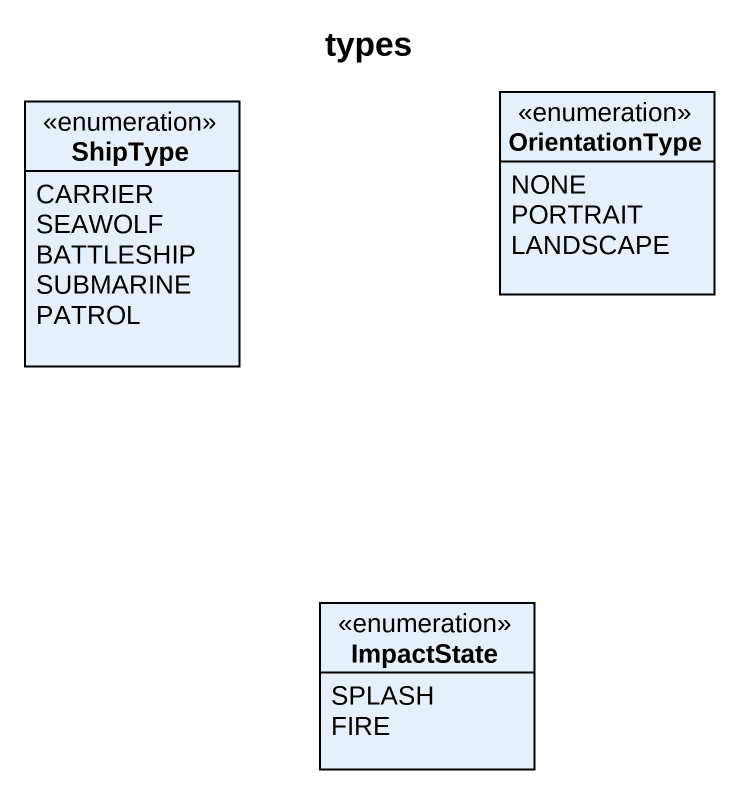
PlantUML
@startuml
title types
hide circle
hide empty members
enum ShipType {
  CARRIER
  SEAWOLF
  BATTLESHIP
  SUBMARINE
  PATROL
}
enum OrientationType {
  NONE
  PORTRAIT
  LANDSCAPE
}
enum ImpactState {
  SPLASH
  FIRE
}
@enduml
